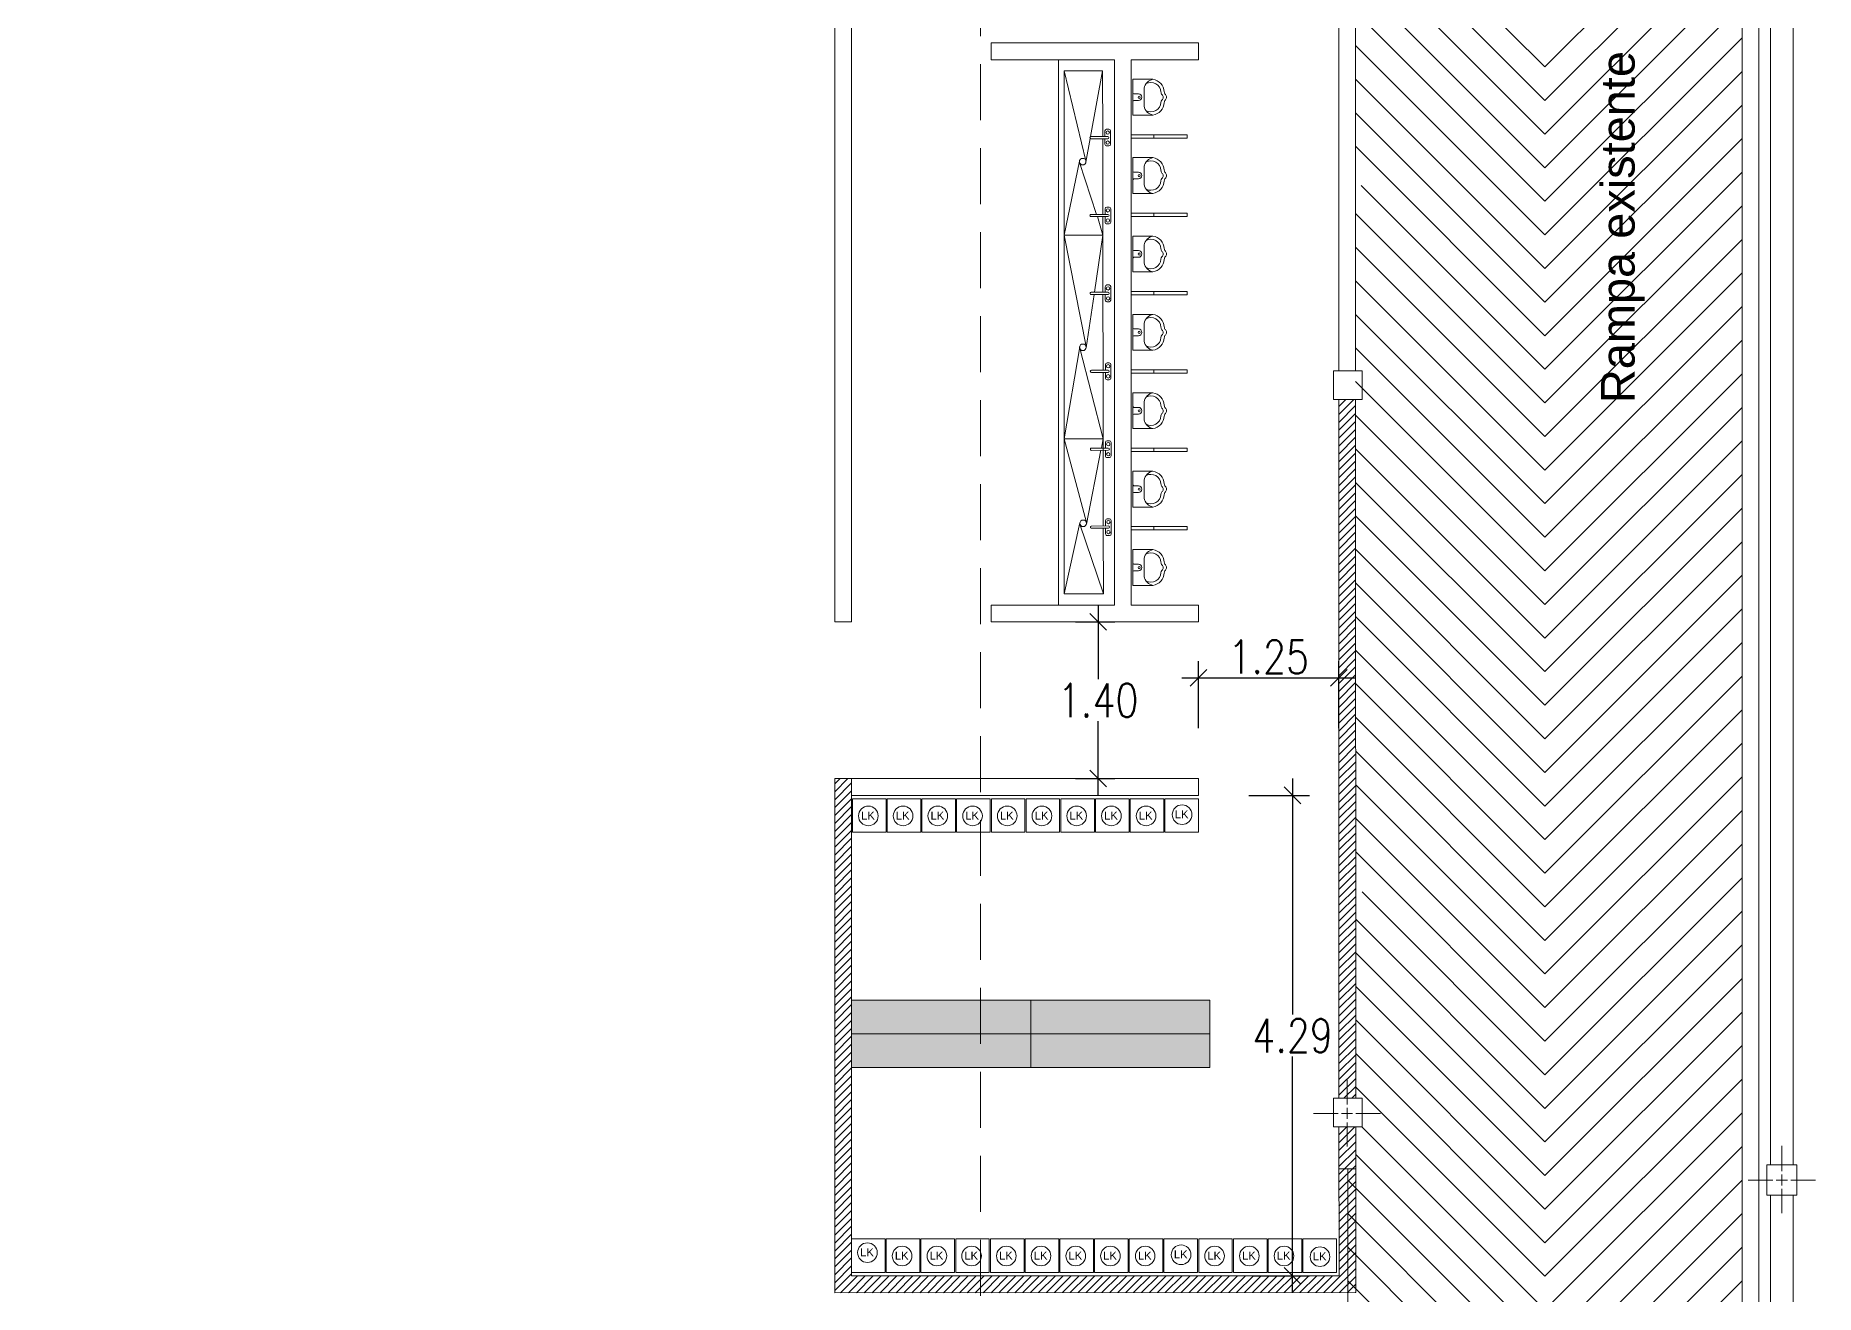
# Model space of a CAD drawing. Header units: millimetres. Extents: x 1010 to 1494, y -119 to 564.
# Drawn here: x 1361.72 to 1377.61, y 470.41 to 481.65 of the extents above; entities that cross this region are included whole.
import ezdxf

# ---------------------------------------------------------------- set-up
doc = ezdxf.new("R2010")
doc.units = ezdxf.units.MM
doc.header["$PDMODE"] = 3
doc.linetypes.add('HIDDEN', pattern=[0.375, 0.25, -0.125])
doc.layers.get('0').update_dxf_attribs({"lineweight": 9})
doc.layers.get('Defpoints').update_dxf_attribs({"lineweight": 9})
for name, color, linetype, lineweight in [('10', 7, 'Continuous', 9), ('20', 6, 'Continuous', 9), ('30', 4, 'Continuous', 9), ('40', 3, 'Continuous', 9), ('80', 1, 'Continuous', 9), ('APT', 4, 'Continuous', 9), ('HATCH', 6, 'Continuous', 9), ('Muro', 5, 'Continuous', 9)]:
    doc.layers.add(name, color=color, linetype=linetype, lineweight=lineweight)
doc.styles.add('DING', font='romans.shx', dxfattribs={"width": 0.8})
doc.styles.get("Standard").update_dxf_attribs({"font": 'arial.ttf'})
doc.styles.add('SWISS', font='swiss.ttf')
doc.dimstyles.new('DIM', dxfattribs={"dimscale": 0.15, "dimtxt": 2, "dimasz": 1, "dimexe": 1, "dimexo": 3, "dimgap": 0.25, "dimtad": 1, "dimtih": 1, "dimtoh": 1, "dimzin": 0, "dimdsep": 46, "dimtxsty": 'DING', "dimblk": 'OBLIQUE', "dimcen": 1, "dimdle": 1, "dimadec": 0, "dimazin": 0, "dimtfac": 1, "dimtmove": 0, "dimatfit": 0, "dimldrblk": 'ORIGIN2', "dimfxl": 1, "dimtolj": 1, "dimtzin": 0, "dimarcsym": 0})

# ---------------------------------------------------------------- blocks, each defined once
blk = doc.blocks.new('_Oblique')
at = {"color": 0, "linetype": 'ByBlock', "lineweight": -2}
blk.add_line((-0.5, -0.5), (0.5, 0.5), dxfattribs=at)
blk = doc.blocks.new('*D474')
at = {"layer": 'Defpoints', "color": 0, "transparency": 16777216}
for p in [(1370.554, 476.417), (1371.207, 476.417), (1370.554, 475.017, 99.842)]:
    blk.add_point(p, dxfattribs=at)
at = {"layer": 'HATCH', "color": 0, "lineweight": -2, "transparency": 16777216}
for p, q in [((1371.207, 476.567), (1371.207, 475.905)), ((1371.004, 476.417), (1371.357, 476.417)), ((1371.207, 474.867), (1371.207, 475.53)), ((1371.004, 475.017), (1371.357, 475.017))]:
    blk.add_line(p, q, dxfattribs=at)
at = {"layer": 'HATCH', "color": 0, "lineweight": -2, "transparency": 16777216, "xscale": 0.15, "yscale": 0.15, "zscale": 0.15}
for p, rotation in [((1371.207, 476.417), 90), ((1371.207, 475.017), 270)]:
    blk.add_blockref('_Oblique', p, dxfattribs=dict(at, rotation=rotation))
at = {"layer": 'HATCH', "color": 0, "transparency": 16777216, "insert": (1371.207, 475.717), "char_height": 0.3, "attachment_point": 5, "style": 'DING'}
blk.add_mtext('\\A1;1.40', dxfattribs=at)
blk = doc.blocks.new('_Origin2')
at = {"color": 0, "linetype": 'ByBlock', "lineweight": -2}
blk.add_line((-0.5, 0), (-1, 0), dxfattribs=at)
for radius in [0.5, 0.25]:
    blk.add_circle((0, 0), radius, dxfattribs=at)
blk = doc.blocks.new('*D472')
at = {"layer": 'Defpoints', "color": 0, "transparency": 16777216}
for p in [(1373.357, 475.916), (1372.103, 475.017, 99.842), (1373.357, 475.017)]:
    blk.add_point(p, dxfattribs=at)
at = {"layer": 'HATCH', "color": 0, "lineweight": -2, "transparency": 16777216}
for p, q in [((1372.103, 475.467), (1372.103, 476.066)), ((1373.357, 475.467), (1373.357, 476.066)), ((1371.953, 475.916), (1373.507, 475.916))]:
    blk.add_line(p, q, dxfattribs=at)
at = {"layer": 'HATCH', "color": 0, "lineweight": -2, "transparency": 16777216, "xscale": 0.15, "yscale": 0.15, "zscale": 0.15, "rotation": 180}
blk.add_blockref('_Oblique', (1372.103, 475.916), dxfattribs=at)
at = {"layer": 'HATCH', "color": 0, "lineweight": -2, "transparency": 16777216, "xscale": 0.15, "yscale": 0.15, "zscale": 0.15}
blk.add_blockref('_Oblique', (1373.357, 475.916), dxfattribs=at)
at = {"layer": 'HATCH', "color": 0, "transparency": 16777216, "insert": (1372.73, 476.104), "char_height": 0.3, "attachment_point": 5, "style": 'DING'}
blk.add_mtext('\\A1;1.25', dxfattribs=at)
blk = doc.blocks.new('*D473')
at = {"layer": 'Defpoints', "color": 0, "transparency": 16777216}
for p in [(1372.103, 474.867, 99.842), (1372.139, 470.577, 99.842), (1372.943, 470.577)]:
    blk.add_point(p, dxfattribs=at)
at = {"layer": 'HATCH', "color": 0, "lineweight": -2, "transparency": 16777216}
for p, q in [((1372.943, 475.017), (1372.943, 472.909)), ((1372.553, 474.867), (1373.093, 474.867)), ((1372.943, 470.427), (1372.943, 472.534)), ((1372.589, 470.577), (1373.093, 470.577))]:
    blk.add_line(p, q, dxfattribs=at)
at = {"layer": 'HATCH', "color": 0, "lineweight": -2, "transparency": 16777216, "xscale": 0.15, "yscale": 0.15, "zscale": 0.15}
for p, rotation in [((1372.943, 474.867), 90), ((1372.943, 470.577), 270)]:
    blk.add_blockref('_Oblique', p, dxfattribs=dict(at, rotation=rotation))
at = {"layer": 'HATCH', "color": 0, "transparency": 16777216, "insert": (1372.943, 472.722), "char_height": 0.3, "attachment_point": 5, "style": 'DING'}
blk.add_mtext('\\A1;4.29', dxfattribs=at)

msp = doc.modelspace()

# ---------------------------------------------------------------- hatches: boundary and pattern name
at = {"layer": '10'}
h = msp.add_hatch(dxfattribs=at)
h.set_pattern_fill('CIRCLES', color=256, scale=0.0765, angle=360, pattern_type=2)
h.set_pattern_definition([(360, (1337.936974, 488.721717), (9e-17, 0.0306), [0.0019125, -0.0592875]), (9.462322, (1337.934105, 488.721238), (0.0612, 3e-13), [0.00290832, -0.36935675]), (350.537678, (1337.934105, 488.691595), (0.0612, -8e-12), [0.00290832, -0.36935675]), (18.43495, (1337.931236, 488.720282), (0.0612, 8e-14), [0.00302393, -0.19050746]), (341.56505, (1337.931236, 488.69255), (0.0612, -8e-14), [0.00302393, -0.19050746]), (30.963757, (1337.928846, 488.718848), (0.1224, 0.0612), [0.00278792, -0.35406633]), (329.036243, (1337.928846, 488.693985), (0.1224, -0.0612), [0.00278792, -0.35406633]), (45, (1337.9255, 488.7155), (2e-16, 0.0612), [0.0047332, -0.08181667]), (315, (1337.9255, 488.69733), (0.0612, -2e-16), [0.0047332, -0.08181667]), (59.036243, (1337.924065, 488.71311), (0.0612, 0.1224), [0.00278792, -0.35406633]), (300.963757, (1337.924065, 488.699723), (0.0612, -0.1224), [0.00278792, -0.35406633]), (71.56505, (1337.923108, 488.710242), (3e-13, 0.0612), [0.00302393, -0.19050746]), (288.43495, (1337.923108, 488.702592), (3e-13, -0.0612), [0.00302393, -0.19050746]), (80.537678, (1337.92263, 488.707373), (4e-13, 0.0612), [0.00290832, -0.36935675]), (279.462322, (1337.92263, 488.70546), (3e-13, -0.0612), [0.00290832, -0.36935675]), (90, (1337.92263, 488.70546), (-0.0306, 9e-17), [0.0019125, -0.0592875]), (170.537678, (1337.941755, 488.721238), (-0.0612, 4e-13), [0.00290832, -0.36935675]), (189.462322, (1337.941755, 488.691595), (-0.0612, -3e-13), [0.00290832, -0.36935675]), (161.56505, (1337.944624, 488.720282), (-0.0612, 8e-14), [0.00302393, -0.19050731]), (198.43495, (1337.944624, 488.69255), (-0.0612, -8e-14), [0.00302393, -0.19050746]), (149.036243, (1337.947015, 488.718848), (-0.1224, 0.0612), [0.00278792, -0.35406633]), (210.963757, (1337.947015, 488.693985), (-0.1224, -0.0612), [0.00278792, -0.35406633]), (135, (1337.95036, 488.7155), (-0.0612, 2e-16), [0.0047332, -0.08181667]), (225, (1337.95036, 488.69733), (-2e-16, -0.0612), [0.0047332, -0.08181667]), (120.983757, (1337.951796, 488.71311), (-0.061242722, 0.1223786297), [0.00278792, -0.35406633]), (239.036243, (1337.951796, 488.699723), (-0.0612, -0.1224), [0.00278792, -0.35406633]), (108.43495, (1337.952752, 488.710242), (1e-09, 0.0612), [0.00302393, -0.19050746]), (251.56505, (1337.952752, 488.702592), (-3e-13, -0.0612), [0.00302393, -0.19050746]), (99.462322, (1337.95323, 488.707373), (-3e-13, 0.0612), [0.00290832, -0.36935675]), (260.537678, (1337.95323, 488.70546), (-4e-13, -0.0612), [0.00290832, -0.36935675])])
h.paths.add_polyline_path([(1370.60503, 473.03718), (1370.60503, 472.73718), (1369.00505, 472.73718), (1369.00505, 473.03718)])
h = msp.add_hatch(dxfattribs=at)
h.set_pattern_fill('CIRCLES', color=256, scale=0.0765, angle=360, pattern_type=2)
h.set_pattern_definition([(360, (1337.736945, 488.721717), (9e-17, 0.0306), [0.0019125, -0.0592875]), (9.462322, (1337.734076, 488.721238), (0.0612, 3e-13), [0.00290832, -0.36935675]), (350.537678, (1337.734076, 488.691595), (0.0612, -8e-12), [0.00290832, -0.36935675]), (18.43495, (1337.731207, 488.720282), (0.0612, 8e-14), [0.00302393, -0.19050746]), (341.56505, (1337.731207, 488.69255), (0.0612, -8e-14), [0.00302393, -0.19050746]), (30.963757, (1337.728817, 488.718848), (0.1224, 0.0612), [0.00278792, -0.35406633]), (329.036243, (1337.728817, 488.693985), (0.1224, -0.0612), [0.00278792, -0.35406633]), (45, (1337.72547, 488.7155), (2e-16, 0.0612), [0.0047332, -0.08181667]), (315, (1337.72547, 488.69733), (0.0612, -2e-16), [0.0047332, -0.08181667]), (59.036243, (1337.724036, 488.71311), (0.0612, 0.1224), [0.00278792, -0.35406633]), (300.963757, (1337.724036, 488.699723), (0.0612, -0.1224), [0.00278792, -0.35406633]), (71.56505, (1337.72308, 488.710242), (3e-13, 0.0612), [0.00302393, -0.19050746]), (288.43495, (1337.72308, 488.702592), (3e-13, -0.0612), [0.00302393, -0.19050746]), (80.537678, (1337.722601, 488.707373), (4e-13, 0.0612), [0.00290832, -0.36935675]), (279.462322, (1337.722601, 488.70546), (3e-13, -0.0612), [0.00290832, -0.36935675]), (90, (1337.7226, 488.70546), (-0.0306, 9e-17), [0.0019125, -0.0592875]), (170.537678, (1337.741726, 488.721238), (-0.0612, 4e-13), [0.00290832, -0.36935675]), (189.462322, (1337.741726, 488.691595), (-0.0612, -3e-13), [0.00290832, -0.36935675]), (161.56505, (1337.744595, 488.720282), (-0.0612, 8e-14), [0.00302393, -0.19050731]), (198.43495, (1337.744595, 488.69255), (-0.0612, -8e-14), [0.00302393, -0.19050746]), (149.036243, (1337.746986, 488.718848), (-0.1224, 0.0612), [0.00278792, -0.35406633]), (210.963757, (1337.746986, 488.693985), (-0.1224, -0.0612), [0.00278792, -0.35406633]), (135, (1337.750332, 488.7155), (-0.0612, 2e-16), [0.0047332, -0.08181667]), (225, (1337.750332, 488.69733), (-2e-16, -0.0612), [0.0047332, -0.08181667]), (120.983757, (1337.751767, 488.71311), (-0.061242722, 0.1223786297), [0.00278792, -0.35406633]), (239.036243, (1337.751767, 488.699723), (-0.0612, -0.1224), [0.00278792, -0.35406633]), (108.43495, (1337.752723, 488.710242), (1e-09, 0.0612), [0.00302393, -0.19050746]), (251.56505, (1337.752723, 488.702592), (-3e-13, -0.0612), [0.00302393, -0.19050746]), (99.462322, (1337.753201, 488.707373), (-3e-13, 0.0612), [0.00290832, -0.36935675]), (260.537678, (1337.753201, 488.70546), (-4e-13, -0.0612), [0.00290832, -0.36935675])])
h.paths.add_polyline_path([(1370.60503, 473.03718), (1370.60503, 472.73718), (1372.20502, 472.73718), (1372.20502, 473.03718)])
h = msp.add_hatch(dxfattribs=at)
h.set_pattern_fill('CIRCLES', color=256, scale=0.0765, angle=360, pattern_type=2)
h.set_pattern_definition([(360, (1337.936974, 488.421718), (9e-17, 0.0306), [0.0019125, -0.0592875]), (9.462322, (1337.934105, 488.42124), (0.0612, 3e-13), [0.00290832, -0.36935675]), (350.537678, (1337.934105, 488.391596), (0.0612, -8e-12), [0.00290832, -0.36935675]), (18.43495, (1337.931236, 488.420284), (0.0612, 8e-14), [0.00302393, -0.19050746]), (341.56505, (1337.931236, 488.392553), (0.0612, -8e-14), [0.00302393, -0.19050746]), (30.963757, (1337.928846, 488.41885), (0.1224, 0.0612), [0.00278792, -0.35406633]), (329.036243, (1337.928846, 488.393987), (0.1224, -0.0612), [0.00278792, -0.35406633]), (45, (1337.9255, 488.415503), (2e-16, 0.0612), [0.0047332, -0.08181667]), (315, (1337.9255, 488.397334), (0.0612, -2e-16), [0.0047332, -0.08181667]), (59.036243, (1337.924065, 488.413112), (0.0612, 0.1224), [0.00278792, -0.35406633]), (300.963757, (1337.924065, 488.399725), (0.0612, -0.1224), [0.00278792, -0.35406633]), (71.56505, (1337.923108, 488.410243), (3e-13, 0.0612), [0.00302393, -0.19050746]), (288.43495, (1337.923108, 488.402593), (3e-13, -0.0612), [0.00302393, -0.19050746]), (80.537678, (1337.92263, 488.407375), (4e-13, 0.0612), [0.00290832, -0.36935675]), (279.462322, (1337.92263, 488.405462), (3e-13, -0.0612), [0.00290832, -0.36935675]), (90, (1337.92263, 488.405462), (-0.0306, 9e-17), [0.0019125, -0.0592875]), (170.537678, (1337.941755, 488.42124), (-0.0612, 4e-13), [0.00290832, -0.36935675]), (189.462322, (1337.941755, 488.391596), (-0.0612, -3e-13), [0.00290832, -0.36935675]), (161.56505, (1337.944624, 488.420284), (-0.0612, 8e-14), [0.00302393, -0.19050731]), (198.43495, (1337.944624, 488.392553), (-0.0612, -8e-14), [0.00302393, -0.19050746]), (149.036243, (1337.947015, 488.41885), (-0.1224, 0.0612), [0.00278792, -0.35406633]), (210.963757, (1337.947015, 488.393987), (-0.1224, -0.0612), [0.00278792, -0.35406633]), (135, (1337.95036, 488.415503), (-0.0612, 2e-16), [0.0047332, -0.08181667]), (225, (1337.95036, 488.397334), (-2e-16, -0.0612), [0.0047332, -0.08181667]), (120.983757, (1337.951796, 488.413112), (-0.061242722, 0.1223786297), [0.00278792, -0.35406633]), (239.036243, (1337.951796, 488.399725), (-0.0612, -0.1224), [0.00278792, -0.35406633]), (108.43495, (1337.952752, 488.410243), (1e-09, 0.0612), [0.00302393, -0.19050746]), (251.56505, (1337.952752, 488.402593), (-3e-13, -0.0612), [0.00302393, -0.19050746]), (99.462322, (1337.95323, 488.407375), (-3e-13, 0.0612), [0.00290832, -0.36935675]), (260.537678, (1337.95323, 488.405462), (-4e-13, -0.0612), [0.00290832, -0.36935675])])
h.paths.add_polyline_path([(1370.60503, 472.73718), (1370.60503, 472.43718), (1369.00505, 472.43718), (1369.00505, 472.73718)])
h = msp.add_hatch(dxfattribs=at)
h.set_pattern_fill('CIRCLES', color=256, scale=0.0765, angle=360, pattern_type=2)
h.set_pattern_definition([(360, (1337.736945, 488.421718), (9e-17, 0.0306), [0.0019125, -0.0592875]), (9.462322, (1337.734076, 488.42124), (0.0612, 3e-13), [0.00290832, -0.36935675]), (350.537678, (1337.734076, 488.391596), (0.0612, -8e-12), [0.00290832, -0.36935675]), (18.43495, (1337.731207, 488.420284), (0.0612, 8e-14), [0.00302393, -0.19050746]), (341.56505, (1337.731207, 488.392553), (0.0612, -8e-14), [0.00302393, -0.19050746]), (30.963757, (1337.728817, 488.41885), (0.1224, 0.0612), [0.00278792, -0.35406633]), (329.036243, (1337.728817, 488.393987), (0.1224, -0.0612), [0.00278792, -0.35406633]), (45, (1337.72547, 488.415503), (2e-16, 0.0612), [0.0047332, -0.08181667]), (315, (1337.72547, 488.397334), (0.0612, -2e-16), [0.0047332, -0.08181667]), (59.036243, (1337.724036, 488.413112), (0.0612, 0.1224), [0.00278792, -0.35406633]), (300.963757, (1337.724036, 488.399725), (0.0612, -0.1224), [0.00278792, -0.35406633]), (71.56505, (1337.72308, 488.410243), (3e-13, 0.0612), [0.00302393, -0.19050746]), (288.43495, (1337.72308, 488.402593), (3e-13, -0.0612), [0.00302393, -0.19050746]), (80.537678, (1337.722601, 488.407375), (4e-13, 0.0612), [0.00290832, -0.36935675]), (279.462322, (1337.722601, 488.405462), (3e-13, -0.0612), [0.00290832, -0.36935675]), (90, (1337.7226, 488.405462), (-0.0306, 9e-17), [0.0019125, -0.0592875]), (170.537678, (1337.741726, 488.42124), (-0.0612, 4e-13), [0.00290832, -0.36935675]), (189.462322, (1337.741726, 488.391596), (-0.0612, -3e-13), [0.00290832, -0.36935675]), (161.56505, (1337.744595, 488.420284), (-0.0612, 8e-14), [0.00302393, -0.19050731]), (198.43495, (1337.744595, 488.392553), (-0.0612, -8e-14), [0.00302393, -0.19050746]), (149.036243, (1337.746986, 488.41885), (-0.1224, 0.0612), [0.00278792, -0.35406633]), (210.963757, (1337.746986, 488.393987), (-0.1224, -0.0612), [0.00278792, -0.35406633]), (135, (1337.750332, 488.415503), (-0.0612, 2e-16), [0.0047332, -0.08181667]), (225, (1337.750332, 488.397334), (-2e-16, -0.0612), [0.0047332, -0.08181667]), (120.983757, (1337.751767, 488.413112), (-0.061242722, 0.1223786297), [0.00278792, -0.35406633]), (239.036243, (1337.751767, 488.399725), (-0.0612, -0.1224), [0.00278792, -0.35406633]), (108.43495, (1337.752723, 488.410243), (1e-09, 0.0612), [0.00302393, -0.19050746]), (251.56505, (1337.752723, 488.402593), (-3e-13, -0.0612), [0.00302393, -0.19050746]), (99.462322, (1337.753201, 488.407375), (-3e-13, 0.0612), [0.00290832, -0.36935675]), (260.537678, (1337.753201, 488.405462), (-4e-13, -0.0612), [0.00290832, -0.36935675])])
h.paths.add_polyline_path([(1370.60503, 472.73718), (1370.60503, 472.43718), (1372.20502, 472.43718), (1372.20502, 472.73718)])
at = {"layer": 'HATCH'}
h = msp.add_hatch(dxfattribs=at)
h.set_pattern_fill('_USER', color=6, scale=0.05, angle=45, pattern_type=0)
h.set_pattern_definition([(45, (1283.38738, 417.71592), (-0.03535534, 0.03535534), [])])
h.paths.add_polyline_path([(1368.85505, 470.42569), (1373.50785, 470.42694), (1373.50744, 471.90718), (1373.35744, 471.90718), (1373.3578, 470.5769), (1369.00505, 470.57573), (1369.00505, 475.01718), (1368.85505, 475.01718)])
h.paths.add_polyline_path([(1373.50568, 478.40218), (1373.3557, 478.40218), (1373.35738, 472.16218), (1373.50737, 472.16218)])

# ---------------------------------------------------------------- linework, layer by layer
for p, q in [((1376.95667, 483.13218), (1375.19667, 481.37218)), ((1373.50493, 483.06392), (1375.19667, 481.37218)), ((1376.95667, 482.83218), (1375.19667, 481.07218)), ((1373.50501, 482.76384), (1375.19667, 481.07218)), ((1376.95667, 482.53218), (1375.19667, 480.77218)), ((1373.50509, 482.46376), (1375.19667, 480.77218)), ((1376.95667, 482.23218), (1375.19667, 480.47218)), ((1373.50517, 482.16368), (1375.19667, 480.47218)), ((1373.50526, 481.86359), (1375.19667, 480.17218)), ((1376.95667, 481.93218), (1375.19667, 480.17218)), ((1373.50534, 481.56351), (1375.19667, 479.87218)), ((1376.95667, 481.63218), (1375.19667, 479.87218)), ((1373.50542, 481.26343), (1375.19667, 479.57218)), ((1376.95667, 481.33218), (1375.19667, 479.57218)), ((1373.5055, 480.96335), (1375.19667, 479.27218)), ((1376.95667, 481.03218), (1375.19667, 479.27218)), ((1373.50558, 480.66327), (1375.19667, 478.97218)), ((1376.95667, 480.73218), (1375.19667, 478.97218)), ((1376.95667, 480.43218), (1375.19667, 478.67218)), ((1373.55667, 480.31218), (1375.19667, 478.67218)), ((1376.95667, 480.13218), (1375.19667, 478.37218)), ((1373.50575, 480.0631), (1375.19667, 478.37218)), ((1376.95667, 479.83218), (1375.19667, 478.07218)), ((1373.50583, 479.76302), (1375.19667, 478.07218)), ((1376.95667, 479.53218), (1375.19667, 477.77218)), ((1373.50591, 479.46294), (1375.19667, 477.77218)), ((1373.50599, 479.16286), (1375.19667, 477.47218)), ((1376.95667, 479.23218), (1375.19667, 477.47218)), ((1373.50607, 478.86278), (1375.19667, 477.17218)), ((1376.95667, 478.93218), (1375.19667, 477.17218)), ((1373.50615, 478.5627), (1375.19667, 476.87218)), ((1376.95667, 478.63218), (1375.19667, 476.87218)), ((1373.50624, 478.26262), (1375.19667, 476.57218)), ((1376.95667, 478.33218), (1375.19667, 476.57218)), ((1373.50632, 477.96253), (1375.19667, 476.27218)), ((1376.95667, 478.03218), (1375.19667, 476.27218)), ((1376.95667, 477.73218), (1375.19667, 475.97218)), ((1373.5064, 477.66245), (1375.19667, 475.97218)), ((1376.95667, 477.43218), (1375.19667, 475.67218)), ((1373.50648, 477.36237), (1375.19667, 475.67218)), ((1376.95667, 477.13218), (1375.19667, 475.37218)), ((1373.50656, 477.06229), (1375.19667, 475.37218)), ((1376.95667, 476.83218), (1375.19667, 475.07218)), ((1373.50664, 476.76221), (1375.19667, 475.07218)), ((1373.50672, 476.46213), (1375.19667, 474.77218)), ((1376.95667, 476.53218), (1375.19667, 474.77218)), ((1373.50681, 476.16204), (1375.19667, 474.47218)), ((1376.95667, 476.23218), (1375.19667, 474.47218)), ((1373.50689, 475.86196), (1375.19667, 474.17218)), ((1376.95667, 475.93218), (1375.19667, 474.17218)), ((1373.50697, 475.56188), (1375.19667, 473.87218)), ((1376.95667, 475.63218), (1375.19667, 473.87218)), ((1373.50705, 475.2618), (1375.19667, 473.57218)), ((1376.95667, 475.33218), (1375.19667, 473.57218)), ((1376.95667, 475.03218), (1375.19667, 473.27218)), ((1373.50713, 474.96172), (1375.19667, 473.27218)), ((1376.95667, 474.73218), (1375.19667, 472.97218)), ((1373.50721, 474.66164), (1375.19667, 472.97218)), ((1376.95667, 474.43218), (1375.19667, 472.67218)), ((1373.5073, 474.36155), (1375.19667, 472.67218)), ((1376.95667, 474.13218), (1375.19667, 472.37218)), ((1373.56417, 474.00468), (1375.19667, 472.37218)), ((1373.50746, 473.76139), (1375.19667, 472.07218)), ((1376.95667, 473.83218), (1375.19667, 472.07218)), ((1373.50754, 473.46131), (1375.19667, 471.77218)), ((1376.95667, 473.53218), (1375.19667, 471.77218)), ((1373.50762, 473.16123), (1375.19667, 471.47218)), ((1376.95667, 473.23218), (1375.19667, 471.47218)), ((1373.5077, 472.86115), (1375.19667, 471.17218)), ((1376.95667, 472.93218), (1375.19667, 471.17218)), ((1373.50779, 472.56107), (1375.19667, 470.87218)), ((1376.95667, 472.63218), (1375.19667, 470.87218)), ((1376.95667, 472.33218), (1375.19667, 470.57218)), ((1373.50787, 472.26098), (1375.19667, 470.57218)), ((1376.95667, 472.03218), (1375.19667, 470.27218)), ((1373.56167, 471.90718), (1375.19667, 470.27218)), ((1376.95667, 471.73218), (1375.19667, 469.97218)), ((1373.50803, 471.66082), (1375.19667, 469.97218)), ((1373.43667, 471.43218), (1375.19667, 469.67218)), ((1376.95667, 471.43218), (1375.19667, 469.67218)), ((1373.43667, 471.13218), (1375.19667, 469.37218)), ((1376.95667, 471.13218), (1375.19667, 469.37218)), ((1373.43667, 470.83218), (1375.19667, 469.07218)), ((1376.95667, 470.83218), (1375.19667, 469.07218)), ((1373.43667, 470.53218), (1374.97167, 468.99718)), ((1376.95667, 470.53218), (1375.42167, 468.99718))]:
    msp.add_line(p, q)
at = {"layer": '10'}
for p, q in [((1370.90376, 481.33655), (1371.09759, 480.53347)), ((1371.24713, 481.33703), (1371.13989, 480.75071)), ((1371.52611, 481.13218), (1371.56779, 481.13218)), ((1371.52611, 481.07218), (1371.56779, 481.07218)), ((1371.61779, 481.18218), (1371.61779, 481.02218)), ((1371.29303, 480.75143), (1371.14303, 480.75122)), ((1371.26797, 480.80139), (1371.26803, 480.75139)), ((1371.30294, 480.81644), (1371.28294, 480.81642)), ((1371.31797, 480.80146), (1371.31813, 480.68146)), ((1371.13674, 480.73346), (1371.09793, 480.52127)), ((1371.29306, 480.73143), (1371.14306, 480.73122)), ((1371.26806, 480.73139), (1371.26813, 480.68139)), ((1371.30315, 480.66644), (1371.28315, 480.66642)), ((1370.90356, 479.87049), (1371.04004, 480.53203)), ((1371.1935, 480.05558), (1371.04073, 480.51824)), ((1371.52611, 480.43218), (1371.56779, 480.43218)), ((1371.61779, 480.48218), (1371.61779, 480.32218)), ((1371.52611, 480.37218), (1371.56779, 480.37218)), ((1371.30397, 480.12073), (1371.28397, 480.1207)), ((1371.29407, 480.05572), (1371.14407, 480.05551)), ((1371.29409, 480.03572), (1371.14409, 480.03551)), ((1371.2493, 479.87097), (1371.20078, 480.03559)), ((1371.269, 480.10568), (1371.26907, 480.05568)), ((1371.26909, 480.03568), (1371.26916, 479.98568)), ((1371.30418, 479.97073), (1371.28418, 479.9707)), ((1371.319, 480.10575), (1371.31916, 479.98575)), ((1371.2493, 479.87097), (1370.90356, 479.87049)), ((1370.90356, 479.87049), (1371.10008, 478.87458)), ((1371.2493, 479.87097), (1371.1737, 479.35983)), ((1371.52611, 479.73218), (1371.56779, 479.73218)), ((1371.52611, 479.67218), (1371.56779, 479.67218)), ((1371.61779, 479.78218), (1371.61779, 479.62218)), ((1371.17074, 479.33983), (1371.10035, 478.86396)), ((1371.2951, 479.36), (1371.1451, 479.35979)), ((1371.29512, 479.34), (1371.14512, 479.33979)), ((1371.27003, 479.40997), (1371.2701, 479.35997)), ((1371.27012, 479.33997), (1371.27019, 479.28997)), ((1371.305, 479.42501), (1371.285, 479.42499)), ((1371.32003, 479.41004), (1371.32019, 479.29004)), ((1371.30521, 479.27501), (1371.28521, 479.27499)), ((1371.52611, 479.03218), (1371.56779, 479.03218)), ((1371.61779, 479.08218), (1371.61779, 478.92218)), ((1370.90332, 478.04975), (1371.04219, 478.8731)), ((1371.25189, 478.05023), (1371.04265, 478.86166)), ((1371.52611, 478.97218), (1371.56779, 478.97218)), ((1371.27137, 478.71425), (1371.27144, 478.66425)), ((1371.30634, 478.7293), (1371.28634, 478.72927)), ((1371.32137, 478.71432), (1371.32153, 478.59432)), ((1371.29644, 478.66429), (1371.14644, 478.66408)), ((1371.29646, 478.64429), (1371.14646, 478.64408)), ((1371.27146, 478.64425), (1371.27153, 478.59425)), ((1371.30655, 478.5793), (1371.28655, 478.57927)), ((1371.61779, 478.38218), (1371.61779, 478.22218)), ((1371.52611, 478.33218), (1371.56779, 478.33218)), ((1371.52611, 478.27218), (1371.56779, 478.27218)), ((1371.25189, 478.05023), (1370.90332, 478.04975)), ((1370.90332, 478.04975), (1371.10173, 477.30475)), ((1371.25189, 478.05023), (1371.23579, 477.96849)), ((1371.23185, 477.94848), (1371.10224, 477.2904)), ((1371.29747, 477.96857), (1371.14747, 477.96836)), ((1371.29749, 477.94857), (1371.14749, 477.94836)), ((1371.2724, 478.01854), (1371.27247, 477.96854)), ((1371.27249, 477.94854), (1371.27256, 477.89854)), ((1371.30737, 478.03359), (1371.28737, 478.03356)), ((1371.3224, 478.01861), (1371.32256, 477.89861)), ((1371.30758, 477.88359), (1371.28758, 477.88356)), ((1371.52611, 477.63218), (1371.56779, 477.63218)), ((1371.52611, 477.57218), (1371.56779, 477.57218)), ((1371.61779, 477.68218), (1371.61779, 477.52218)), ((1370.90287, 476.66655), (1371.04445, 477.30159)), ((1371.25383, 476.66704), (1371.04497, 477.28914)), ((1371.29828, 477.27286), (1371.14828, 477.27265)), ((1371.29831, 477.25286), (1371.14831, 477.25265)), ((1371.27321, 477.32282), (1371.27328, 477.27282)), ((1371.27331, 477.25282), (1371.27338, 477.20282)), ((1371.30819, 477.33787), (1371.28819, 477.33784)), ((1371.32321, 477.32289), (1371.32338, 477.20289)), ((1371.3084, 477.18787), (1371.2884, 477.18784)), ((1371.61779, 476.98218), (1371.61779, 476.82218)), ((1371.52611, 476.93218), (1371.56779, 476.93218)), ((1371.52611, 476.87218), (1371.56779, 476.87218)), ((1373.42917, 472.10718, -99.84153), (1373.42917, 472.3311, -99.84153)), ((1373.34917, 472.02718, -99.84153), (1373.12917, 472.02718, -99.84153)), ((1373.47917, 472.02718, -99.84153), (1373.37917, 472.02718, -99.84153)), ((1373.42917, 471.97718, -99.84153), (1373.42917, 472.07718, -99.84153)), ((1373.72917, 472.02718, -99.84153), (1373.50917, 472.02718, -99.84153)), ((1373.42917, 471.7311, -99.84153), (1373.42917, 471.94718, -99.84153)), ((1377.31167, 471.51218), (1377.31167, 471.7361)), ((1373.43667, 468.99718), (1373.43667, 471.53218)), ((1377.23167, 471.43218), (1377.01167, 471.43218)), ((1377.36167, 471.43218), (1377.26167, 471.43218)), ((1377.31167, 471.38218), (1377.31167, 471.48218)), ((1377.61167, 471.43218), (1377.39167, 471.43218)), ((1377.31167, 471.1361), (1377.31167, 471.35218))]:
    msp.add_line(p, q, dxfattribs=at)
for centre, radius in [((1371.57324, 481.10152, -99.84153), 0.01), ((1371.29299, 480.78643, -99.84153), 0.015), ((1371.29311, 480.69643, -99.84153), 0.015), ((1371.06897, 480.52656, -99.84153), 0.02944), ((1371.57324, 480.40152, -99.84153), 0.01), ((1371.29402, 480.09072, -99.84153), 0.015), ((1371.29414, 480.00072, -99.84153), 0.015), ((1371.57324, 479.70152, -99.84153), 0.01), ((1371.29505, 479.395, -99.84153), 0.015), ((1371.29517, 479.305, -99.84153), 0.015), ((1371.57324, 479.00152, -99.84153), 0.01), ((1371.07127, 478.86853, -99.84153), 0.02944), ((1371.29639, 478.69929, -99.84153), 0.015), ((1371.29651, 478.60929, -99.84153), 0.015), ((1371.57324, 478.30152, -99.84153), 0.01), ((1371.29742, 478.00357, -99.84153), 0.015), ((1371.29754, 477.91357, -99.84153), 0.015), ((1371.57324, 477.60152, -99.84153), 0.01), ((1371.07346, 477.29656, -99.84153), 0.02944), ((1371.29823, 477.30786, -99.84153), 0.015), ((1371.29836, 477.21786, -99.84153), 0.015), ((1371.57324, 476.90152, -99.84153), 0.01)]:
    msp.add_circle(centre, radius, dxfattribs=at)
for centre, radius, start, end in [((1371.71457, 481.16566, -99.84153), 0.09817, 100.470789, 170.315434), ((1371.67726, 481.14276, -99.84153), 0.091, 4.116413, 117.55632), ((1371.5289, 481.14294, -99.84153), 0.01112, 182.855757, 255.446898), ((1371.5289, 481.06141, -99.84153), 0.01112, 104.553102, 177.144243), ((1371.56779, 481.10218, -99.84153), 0.03, 270, 90), ((1371.80685, 481.1499, -99.84153), 0.03884, 180.894732, 220.085917), ((1371.80671, 481.05173, -99.84153), 0.03884, 139.914083, 175.10859), ((1371.75532, 481.10081, -99.84153), 0.0325, 312.182065, 47.817935), ((1371.71451, 481.03866, -99.84153), 0.09811, 189.672042, 259.559), ((1371.67726, 481.0616, -99.84153), 0.091, 242.44368, 355.864891), ((1371.14305, 480.74122, -99.84153), 0.01, 90.079629, 270.079629), ((1371.28297, 480.80142, -99.84153), 0.015, 90.079629, 180.079629), ((1371.29305, 480.74143, -99.84153), 0.01, 270.079629, 90.079629), ((1371.30297, 480.80144, -99.84153), 0.015, 0.079629, 90.079629), ((1371.28313, 480.68142, -99.84153), 0.015, 180.079629, 270.079629), ((1371.30313, 480.68144, -99.84153), 0.015, 270.079629, 0.079629), ((1371.5289, 480.44294, -99.84153), 0.01112, 182.855757, 255.446898), ((1371.56779, 480.40218, -99.84153), 0.03, 270, 90), ((1371.71457, 480.46566, -99.84153), 0.09817, 100.470789, 170.315434), ((1371.67726, 480.44276, -99.84153), 0.091, 4.116413, 117.55632), ((1371.80685, 480.4499, -99.84153), 0.03884, 180.894732, 220.085917), ((1371.5289, 480.36141, -99.84153), 0.01112, 104.553102, 177.144243), ((1371.71451, 480.33866, -99.84153), 0.09811, 189.672042, 259.559), ((1371.67726, 480.3616, -99.84153), 0.091, 242.44368, 355.864891), ((1371.80671, 480.35173, -99.84153), 0.03884, 139.914083, 175.10859), ((1371.75532, 480.40081, -99.84153), 0.0325, 312.182065, 47.817935), ((1371.284, 480.1057, -99.84153), 0.015, 90.079629, 180.079629), ((1371.304, 480.10573, -99.84153), 0.015, 0.079629, 90.079629), ((1371.14408, 480.04551, -99.84153), 0.01, 90.079629, 270.079629), ((1371.28416, 479.9857, -99.84153), 0.015, 180.079629, 270.079629), ((1371.29408, 480.04572, -99.84153), 0.01, 270.079629, 90.079629), ((1371.30416, 479.98573, -99.84153), 0.015, 270.079629, 0.079629), ((1371.71457, 479.76566, -99.84153), 0.09817, 100.470789, 170.315434), ((1371.67726, 479.74276, -99.84153), 0.091, 4.116413, 117.55632), ((1371.5289, 479.74294, -99.84153), 0.01112, 182.855757, 255.446898), ((1371.5289, 479.66141, -99.84153), 0.01112, 104.553102, 177.144243), ((1371.56779, 479.70218, -99.84153), 0.03, 270, 90), ((1371.67726, 479.6616, -99.84153), 0.091, 242.44368, 355.864891), ((1371.80685, 479.7499, -99.84153), 0.03884, 180.894732, 220.085917), ((1371.80671, 479.65173, -99.84153), 0.03884, 139.914083, 175.10859), ((1371.75532, 479.70081, -99.84153), 0.0325, 312.182065, 47.817935), ((1371.71451, 479.63866, -99.84153), 0.09811, 189.672042, 259.559), ((1371.14511, 479.34979, -99.84153), 0.01, 90.079629, 270.079629), ((1371.28503, 479.40999, -99.84153), 0.015, 90.079629, 180.079629), ((1371.29511, 479.35, -99.84153), 0.01, 270.079629, 90.079629), ((1371.30503, 479.41001, -99.84153), 0.015, 0.079629, 90.079629), ((1371.28519, 479.28999, -99.84153), 0.015, 180.079629, 270.079629), ((1371.30519, 479.29001, -99.84153), 0.015, 270.079629, 0.079629), ((1371.71457, 479.06566, -99.84153), 0.09817, 100.470789, 170.315434), ((1371.5289, 479.04294, -99.84153), 0.01112, 182.855757, 255.446898), ((1371.56779, 479.00218, -99.84153), 0.03, 270, 90), ((1371.67726, 479.04276, -99.84153), 0.091, 4.116413, 117.55632), ((1371.80685, 479.0499, -99.84153), 0.03884, 180.894732, 220.085917), ((1371.75532, 479.00081, -99.84153), 0.0325, 312.182065, 47.817935), ((1371.5289, 478.96141, -99.84153), 0.01112, 104.553102, 177.144243), ((1371.71451, 478.93866, -99.84153), 0.09811, 189.672042, 259.559), ((1371.67726, 478.9616, -99.84153), 0.091, 242.44368, 355.864891), ((1371.80671, 478.95173, -99.84153), 0.03884, 139.914083, 175.10859), ((1371.28637, 478.71427, -99.84153), 0.015, 90.079629, 180.079629), ((1371.30637, 478.7143, -99.84153), 0.015, 0.079629, 90.079629), ((1371.14645, 478.65408, -99.84153), 0.01, 90.079629, 270.079629), ((1371.28653, 478.59427, -99.84153), 0.015, 180.079629, 270.079629), ((1371.29645, 478.65429, -99.84153), 0.01, 270.079629, 90.079629), ((1371.30653, 478.5943, -99.84153), 0.015, 270.079629, 0.079629), ((1371.71457, 478.36566, -99.84153), 0.09817, 100.470789, 170.315434), ((1371.67726, 478.34276, -99.84153), 0.091, 4.116413, 117.55632), ((1371.5289, 478.34294, -99.84153), 0.01112, 182.855757, 255.446898), ((1371.5289, 478.26141, -99.84153), 0.01112, 104.553102, 177.144243), ((1371.56779, 478.30218, -99.84153), 0.03, 270, 90), ((1371.71451, 478.23866, -99.84153), 0.09811, 189.672042, 259.559), ((1371.67726, 478.2616, -99.84153), 0.091, 242.44368, 355.864891), ((1371.80685, 478.3499, -99.84153), 0.03884, 180.894732, 220.085917), ((1371.80671, 478.25173, -99.84153), 0.03884, 139.914083, 175.10859), ((1371.75532, 478.30081, -99.84153), 0.0325, 312.182065, 47.817935), ((1371.14748, 477.95836, -99.84153), 0.01, 90.079629, 270.079629), ((1371.2874, 478.01856, -99.84153), 0.015, 90.079629, 180.079629), ((1371.28756, 477.89856, -99.84153), 0.015, 180.079629, 270.079629), ((1371.29748, 477.95857, -99.84153), 0.01, 270.079629, 90.079629), ((1371.3074, 478.01859, -99.84153), 0.015, 0.079629, 90.079629), ((1371.30756, 477.89859, -99.84153), 0.015, 270.079629, 0.079629), ((1371.71457, 477.66566, -99.84153), 0.09817, 100.470789, 170.315434), ((1371.67726, 477.64276, -99.84153), 0.091, 4.116413, 117.55632), ((1371.5289, 477.64294, -99.84153), 0.01112, 182.855757, 255.446898), ((1371.5289, 477.56141, -99.84153), 0.01112, 104.553102, 177.144243), ((1371.56779, 477.60218, -99.84153), 0.03, 270, 90), ((1371.80685, 477.6499, -99.84153), 0.03884, 180.894732, 220.085917), ((1371.80671, 477.55173, -99.84153), 0.03884, 139.914083, 175.10859), ((1371.75532, 477.60081, -99.84153), 0.0325, 312.182065, 47.817935), ((1371.71451, 477.53866, -99.84153), 0.09811, 189.672042, 259.559), ((1371.67726, 477.5616, -99.84153), 0.091, 242.44368, 355.864891), ((1371.1483, 477.26265, -99.84153), 0.01, 90.079629, 270.079629), ((1371.28821, 477.32284, -99.84153), 0.015, 90.079629, 180.079629), ((1371.2983, 477.26286, -99.84153), 0.01, 270.079629, 90.079629), ((1371.30821, 477.32287, -99.84153), 0.015, 0.079629, 90.079629), ((1371.28838, 477.20284, -99.84153), 0.015, 180.079629, 270.079629), ((1371.30838, 477.20287, -99.84153), 0.015, 270.079629, 0.079629), ((1371.5289, 476.94294, -99.84153), 0.01112, 182.855757, 255.446898), ((1371.71457, 476.96566, -99.84153), 0.09817, 100.470789, 170.315434), ((1371.67726, 476.94276, -99.84153), 0.091, 4.116413, 117.55632), ((1371.80685, 476.9499, -99.84153), 0.03884, 180.894732, 220.085917), ((1371.5289, 476.86141, -99.84153), 0.01112, 104.553102, 177.144243), ((1371.56779, 476.90218, -99.84153), 0.03, 270, 90), ((1371.71451, 476.83866, -99.84153), 0.09811, 189.672042, 259.559), ((1371.67726, 476.8616, -99.84153), 0.091, 242.44368, 355.864891), ((1371.80671, 476.85173, -99.84153), 0.03884, 139.914083, 175.10859), ((1371.75532, 476.90081, -99.84153), 0.0325, 312.182065, 47.817935)]:
    msp.add_arc(centre, radius, start, end, dxfattribs=at)
at = {"layer": '20'}
for p, q in [((1371.51779, 481.26218), (1371.51779, 480.94218)), ((1371.51779, 481.26218), (1371.69673, 481.26218)), ((1371.51779, 480.94218), (1371.69673, 480.94218)), ((1371.50326, 480.76718), (1372.00326, 480.76718)), ((1371.50326, 480.73718), (1371.50326, 480.76718)), ((1371.70326, 480.73718), (1371.70326, 480.76718)), ((1372.00326, 480.73718), (1372.00326, 480.76718)), ((1372.00326, 480.73718), (1371.50326, 480.73718)), ((1371.51779, 480.56218), (1371.51779, 480.24218)), ((1371.51779, 480.56218), (1371.69673, 480.56218)), ((1371.51779, 480.24218), (1371.69673, 480.24218)), ((1371.50326, 480.06718), (1372.00326, 480.06718)), ((1371.50326, 480.03718), (1371.50326, 480.06718)), ((1372.00326, 480.03718), (1371.50326, 480.03718)), ((1371.70326, 480.03718), (1371.70326, 480.06718)), ((1372.00326, 480.03718), (1372.00326, 480.06718)), ((1371.51779, 479.86218), (1371.51779, 479.54218)), ((1371.51779, 479.86218), (1371.69673, 479.86218)), ((1371.51779, 479.54218), (1371.69673, 479.54218)), ((1371.50326, 479.36718), (1372.00326, 479.36718)), ((1371.50326, 479.33718), (1371.50326, 479.36718)), ((1372.00326, 479.33718), (1371.50326, 479.33718)), ((1371.70326, 479.33718), (1371.70326, 479.36718)), ((1372.00326, 479.33718), (1372.00326, 479.36718)), ((1371.51779, 479.16218), (1371.51779, 478.84218)), ((1371.51779, 479.16218), (1371.69673, 479.16218)), ((1371.51779, 478.84218), (1371.69673, 478.84218)), ((1371.50326, 478.66718), (1372.00326, 478.66718)), ((1371.50326, 478.63718), (1371.50326, 478.66718)), ((1372.00326, 478.63718), (1371.50326, 478.63718)), ((1371.70326, 478.63718), (1371.70326, 478.66718)), ((1372.00326, 478.63718), (1372.00326, 478.66718)), ((1371.51779, 478.46218), (1371.51779, 478.14218)), ((1371.51779, 478.46218), (1371.69673, 478.46218)), ((1371.51779, 478.14218), (1371.69673, 478.14218)), ((1371.50326, 477.96718), (1372.00326, 477.96718)), ((1371.50326, 477.93718), (1371.50326, 477.96718)), ((1372.00326, 477.93718), (1371.50326, 477.93718)), ((1371.70326, 477.93718), (1371.70326, 477.96718)), ((1372.00326, 477.93718), (1372.00326, 477.96718)), ((1371.51779, 477.76218), (1371.51779, 477.44218)), ((1371.51779, 477.76218), (1371.69673, 477.76218)), ((1371.51779, 477.44218), (1371.69673, 477.44218)), ((1371.50326, 477.26718), (1372.00326, 477.26718)), ((1371.50326, 477.23718), (1371.50326, 477.26718)), ((1371.70326, 477.23718), (1371.70326, 477.26718)), ((1372.00326, 477.23718), (1372.00326, 477.26718)), ((1372.00326, 477.23718), (1371.50326, 477.23718)), ((1371.51779, 477.06218), (1371.51779, 476.74218)), ((1371.51779, 477.06218), (1371.69673, 477.06218)), ((1371.51779, 476.74218), (1371.69673, 476.74218))]:
    msp.add_line(p, q, dxfattribs=at)
for centre in [(1369.15525, 474.68372, -99.84153), (1369.46525, 474.68372, -99.84153), (1369.77525, 474.68372, -99.84153), (1370.08525, 474.68372, -99.84153), (1370.39525, 474.68372, -99.84153), (1370.70525, 474.68372, -99.84153), (1371.01525, 474.68372, -99.84153), (1371.32525, 474.68372, -99.84153), (1371.63525, 474.68372, -99.84153), (1371.95641, 474.69489, -99.84153), (1369.1469, 470.78372, -99.84153), (1369.4569, 470.75372, -99.84153), (1369.7669, 470.75372, -99.84153), (1370.0769, 470.75372, -99.84153), (1370.3869, 470.75372, -99.84153), (1370.6969, 470.75372, -99.84153), (1371.0069, 470.75372, -99.84153), (1371.3169, 470.75372, -99.84153), (1371.6269, 470.75372, -99.84153), (1371.94806, 470.76489, -99.84153), (1372.2469, 470.75372, -99.84153), (1372.5569, 470.75372, -99.84153), (1372.8669, 470.75372, -99.84153), (1373.18806, 470.74738, -99.84153)]:
    msp.add_circle(centre, 0.08773, dxfattribs=at)
for centre, radius, start, end in [((1371.67726, 481.14276, -99.84153), 0.121, 3.745621, 80.741642), ((1371.83683, 481.15127, -99.84153), 0.03884, 180.894732, 220.085917), ((1371.83683, 481.05309, -99.84153), 0.03884, 139.914083, 179.105268), ((1371.78529, 481.10218, -99.84153), 0.0325, 312.182065, 47.817935), ((1371.67726, 481.0616, -99.84153), 0.121, 279.258358, 356.254379), ((1371.67726, 480.44276, -99.84153), 0.121, 3.745621, 80.741642), ((1371.83683, 480.45127, -99.84153), 0.03884, 180.894732, 220.085917), ((1371.67726, 480.3616, -99.84153), 0.121, 279.258358, 356.254379), ((1371.83683, 480.35309, -99.84153), 0.03884, 139.914083, 179.105268), ((1371.78529, 480.40218, -99.84153), 0.0325, 312.182065, 47.817935), ((1371.67726, 479.74276, -99.84153), 0.121, 3.745621, 80.741642), ((1371.67726, 479.6616, -99.84153), 0.121, 279.258358, 356.254379), ((1371.83683, 479.75127, -99.84153), 0.03884, 180.894732, 220.085917), ((1371.83683, 479.65309, -99.84153), 0.03884, 139.914083, 179.105268), ((1371.78529, 479.70218, -99.84153), 0.0325, 312.182065, 47.817935), ((1371.67726, 479.04276, -99.84153), 0.121, 3.745621, 80.741642), ((1371.83683, 479.05127, -99.84153), 0.03884, 180.894732, 220.085917), ((1371.78529, 479.00218, -99.84153), 0.0325, 312.182065, 47.817935), ((1371.67726, 478.9616, -99.84153), 0.121, 279.258358, 356.254379), ((1371.83683, 478.95309, -99.84153), 0.03884, 139.914083, 179.105268), ((1371.67726, 478.34276, -99.84153), 0.121, 3.745621, 80.741642), ((1371.67726, 478.2616, -99.84153), 0.121, 279.258358, 356.254379), ((1371.83683, 478.35127, -99.84153), 0.03884, 180.894732, 220.085917), ((1371.83683, 478.25309, -99.84153), 0.03884, 139.914083, 179.105268), ((1371.78529, 478.30218, -99.84153), 0.0325, 312.182065, 47.817935), ((1371.67726, 477.64276, -99.84153), 0.121, 3.745621, 80.741642), ((1371.83683, 477.65127, -99.84153), 0.03884, 180.894732, 220.085917), ((1371.83683, 477.55309, -99.84153), 0.03884, 139.914083, 179.105268), ((1371.78529, 477.60218, -99.84153), 0.0325, 312.182065, 47.817935), ((1371.67726, 477.5616, -99.84153), 0.121, 279.258358, 356.254379), ((1371.67726, 476.94276, -99.84153), 0.121, 3.745621, 80.741642), ((1371.83683, 476.95127, -99.84153), 0.03884, 180.894732, 220.085917), ((1371.67726, 476.8616, -99.84153), 0.121, 279.258358, 356.254379), ((1371.83683, 476.85309, -99.84153), 0.03884, 139.914083, 179.105268), ((1371.78529, 476.90218, -99.84153), 0.0325, 312.182065, 47.817935)]:
    msp.add_arc(centre, radius, start, end, dxfattribs=at)
at = {"layer": '30'}
for p, q in [((1371.35326, 481.43718), (1370.85326, 481.43648)), ((1370.85326, 481.43648), (1370.85326, 476.56648)), ((1371.35326, 481.43718), (1371.35326, 476.56718)), ((1371.24726, 481.33703), (1370.90376, 481.33655)), ((1371.25403, 476.66704), (1370.90312, 476.66655)), ((1371.35326, 476.56718), (1370.85326, 476.56648))]:
    msp.add_line(p, q, dxfattribs=at)
at = {"layer": '30', "elevation": -99.84153}
for points in [[(1369.3134, 474.83718), (1369.0134, 474.83718), (1369.0134, 474.53718), (1369.3134, 474.53718)], [(1369.6234, 474.83718), (1369.3234, 474.83718), (1369.3234, 474.53718), (1369.6234, 474.53718)], [(1369.9334, 474.83718), (1369.6334, 474.83718), (1369.6334, 474.53718), (1369.9334, 474.53718)], [(1370.2434, 474.83718), (1369.9434, 474.83718), (1369.9434, 474.53718), (1370.2434, 474.53718)], [(1370.5534, 474.83718), (1370.2534, 474.83718), (1370.2534, 474.53718), (1370.5534, 474.53718)], [(1370.8634, 474.83718), (1370.5634, 474.83718), (1370.5634, 474.53718), (1370.8634, 474.53718)], [(1371.1734, 474.83718), (1370.8734, 474.83718), (1370.8734, 474.53718), (1371.1734, 474.53718)], [(1371.4834, 474.83718), (1371.1834, 474.83718), (1371.1834, 474.53718), (1371.4834, 474.53718)], [(1371.7934, 474.83718), (1371.4934, 474.83718), (1371.4934, 474.53718), (1371.7934, 474.53718)], [(1372.1034, 474.83718), (1371.8034, 474.83718), (1371.8034, 474.53718), (1372.1034, 474.53718)], [(1370.60503, 472.73718), (1369.00505, 472.73718), (1369.00505, 473.03718), (1370.60503, 473.03718)], [(1370.60503, 472.73718), (1372.20502, 472.73718), (1372.20502, 473.03718), (1370.60503, 473.03718)], [(1370.60503, 472.43718), (1369.00505, 472.43718), (1369.00505, 472.73718), (1370.60503, 472.73718)], [(1370.60503, 472.43718), (1372.20502, 472.43718), (1372.20502, 472.73718), (1370.60503, 472.73718)], [(1369.30505, 470.90718), (1369.00505, 470.90718), (1369.00505, 470.60718), (1369.30505, 470.60718)], [(1369.61505, 470.90718), (1369.31505, 470.90718), (1369.31505, 470.60718), (1369.61505, 470.60718)], [(1369.92505, 470.90718), (1369.62505, 470.90718), (1369.62505, 470.60718), (1369.92505, 470.60718)], [(1370.23505, 470.90718), (1369.93505, 470.90718), (1369.93505, 470.60718), (1370.23505, 470.60718)], [(1370.54505, 470.90718), (1370.24505, 470.90718), (1370.24505, 470.60718), (1370.54505, 470.60718)], [(1370.85505, 470.90718), (1370.55505, 470.90718), (1370.55505, 470.60718), (1370.85505, 470.60718)], [(1371.16505, 470.90718), (1370.86505, 470.90718), (1370.86505, 470.60718), (1371.16505, 470.60718)], [(1371.47505, 470.90718), (1371.17505, 470.90718), (1371.17505, 470.60718), (1371.47505, 470.60718)], [(1371.78505, 470.90718), (1371.48505, 470.90718), (1371.48505, 470.60718), (1371.78505, 470.60718)], [(1372.09505, 470.90718), (1371.79505, 470.90718), (1371.79505, 470.60718), (1372.09505, 470.60718)], [(1372.40505, 470.90718), (1372.10505, 470.90718), (1372.10505, 470.60718), (1372.40505, 470.60718)], [(1372.71505, 470.90718), (1372.41505, 470.90718), (1372.41505, 470.60718), (1372.71505, 470.60718)], [(1373.02505, 470.90718), (1372.72505, 470.90718), (1372.72505, 470.60718), (1373.02505, 470.60718)], [(1373.33505, 470.90718), (1373.03505, 470.90718), (1373.03505, 470.60718), (1373.33505, 470.60718)]]:
    msp.add_lwpolyline(points, close=True, dxfattribs=at)
at = {"layer": '40'}
for p, q in [((1377.10667, 468.99718), (1377.10667, 489.94718)), ((1376.95667, 489.79718), (1376.95667, 468.99718)), ((1370.25312, 481.58718), (1372.1034, 481.58718)), ((1370.25312, 481.58718), (1370.25312, 481.43718)), ((1372.1034, 481.58718), (1372.1034, 481.43718)), ((1370.25312, 481.43718), (1371.35326, 481.43718)), ((1371.35326, 481.43718), (1371.35326, 476.56718)), ((1371.50326, 481.43718), (1372.1034, 481.43718)), ((1371.50326, 481.43718), (1371.50326, 476.56718)), ((1371.35326, 476.56718), (1370.25312, 476.56718)), ((1370.25312, 476.56718), (1370.25312, 476.41718)), ((1372.1034, 476.56718), (1371.50326, 476.56718)), ((1372.1034, 476.56718), (1372.1034, 476.41718)), ((1372.1034, 476.41718), (1370.25312, 476.41718)), ((1369.00505, 475.01718), (1372.1034, 475.01718)), ((1372.1034, 475.01718), (1372.1034, 474.86718)), ((1369.00505, 474.86718), (1372.1034, 474.86718)), ((1373.35806, 471.53218), (1373.50806, 471.53218))]:
    msp.add_line(p, q, dxfattribs=at)
at = {"layer": '80', "color": 3, "linetype": 'HIDDEN', "ltscale": 2}
msp.add_lwpolyline([(1337.43945, 497.14714), (1370.15728, 497.14714), (1370.15728, 465.95905), (1337.43945, 465.95905)], close=True, dxfattribs=at)
at = {"layer": '80', "elevation": -99.84153}
for points in [[(1373.56417, 478.40218), (1373.56417, 478.65718), (1373.30917, 478.65718), (1373.30917, 478.40218), (1373.56417, 478.40218)], [(1373.56417, 471.90718), (1373.56417, 472.16218), (1373.30917, 472.16218), (1373.30917, 471.90718), (1373.56417, 471.90718)]]:
    msp.add_lwpolyline(points, dxfattribs=at)
at = {"layer": '80'}
msp.add_lwpolyline([(1377.44667, 471.29718), (1377.44667, 471.56718), (1377.17667, 471.56718), (1377.17667, 471.29718), (1377.44667, 471.29718)], dxfattribs=at)
at = {"layer": 'APT'}
for p, q in [((1370.90314, 476.66655), (1370.90376, 481.33655)), ((1371.24726, 481.33703), (1371.24809, 480.75137)), ((1371.24812, 480.73137), (1371.24906, 480.05565)), ((1371.24909, 480.03565), (1371.25004, 479.35994)), ((1371.25007, 479.33994), (1371.25102, 478.66422)), ((1371.25105, 478.64422), (1371.25298, 477.2728)), ((1371.253, 477.2528), (1371.25383, 476.66704)), ((1370.90313, 476.56655), (1370.90313, 476.56718)), ((1371.25392, 476.56718), (1371.25392, 476.56704))]:
    msp.add_line(p, q, dxfattribs=at)
at = {"layer": 'Muro'}
for p, q in [((1368.85505, 488.03597), (1368.85505, 476.41718)), ((1373.50306, 488.03722), (1373.50561, 478.65718)), ((1369.00505, 487.88601), (1369.00505, 476.41718)), ((1373.35316, 487.88718), (1373.35563, 478.65718)), ((1373.3557, 478.40218), (1373.35738, 472.16218)), ((1373.50568, 478.40218), (1373.50737, 472.16218)), ((1369.00505, 476.41718), (1368.85505, 476.41718)), ((1368.85505, 475.01718), (1368.85505, 470.42569)), ((1369.00505, 475.01718), (1368.85505, 475.01718)), ((1369.00505, 475.01718), (1369.00505, 470.57573)), ((1373.35744, 471.90718), (1373.3578, 470.5769)), ((1373.50744, 471.90718), (1373.50785, 470.42694)), ((1369.00505, 470.57573), (1373.3578, 470.5769)), ((1368.85505, 470.42569), (1373.50785, 470.42694))]:
    msp.add_line(p, q, dxfattribs=at)
for points in [[(1377.21167, 471.56718), (1377.41167, 471.56718), (1377.41167, 484.81718), (1377.21167, 484.81718), (1377.21167, 471.56718)], [(1377.21167, 458.09718), (1377.41167, 458.09718), (1377.41167, 471.29718), (1377.21167, 471.29718), (1377.21167, 458.09718)]]:
    msp.add_lwpolyline(points, dxfattribs=at)

# ---------------------------------------------------------------- texts
at = {"layer": '10', "style": 'SWISS'}
for p in [(1369.09054, 474.65129, -99.84153), (1369.40054, 474.65129, -99.84153), (1369.71054, 474.65129, -99.84153), (1370.02054, 474.65129, -99.84153), (1370.33054, 474.65129, -99.84153), (1370.64054, 474.65129, -99.84153), (1370.95054, 474.65129, -99.84153), (1371.26054, 474.65129, -99.84153), (1371.57054, 474.65129, -99.84153), (1371.89171, 474.66245, -99.84153), (1369.08219, 470.75129, -99.84153), (1369.39219, 470.72129, -99.84153), (1369.70219, 470.72129, -99.84153), (1370.01219, 470.72129, -99.84153), (1370.32219, 470.72129, -99.84153), (1370.63219, 470.72129, -99.84153), (1370.94219, 470.72129, -99.84153), (1371.25219, 470.72129, -99.84153), (1371.56219, 470.72129, -99.84153), (1371.88335, 470.73245, -99.84153), (1372.18219, 470.72129, -99.84153), (1372.49219, 470.72129, -99.84153), (1372.80219, 470.72129, -99.84153), (1373.12335, 470.71494, -99.84153)]:
    msp.add_text('LK', height=0.071442, dxfattribs=at).set_placement(p)
at = {"layer": '20', "insert": (1375.69766, 478.37015), "char_height": 0.3, "attachment_point": 1, "rotation": 90}
msp.add_mtext_dynamic_manual_height_columns('Rampa existente', width=8.8383089, gutter_width=5, heights=[0], dxfattribs=at)

# ---------------------------------------------------------------- dimensions: what is measured, and where the dimension line sits
at = {"layer": 'HATCH'}
for base, p1, p2, picture, middle in [((1371.20728, 476.41718, -99.84153), (1370.55422, 475.01718), (1370.55422, 476.41718, -99.84153), '*D474', (1371.20728, 475.71718, -99.84153)), ((1372.94299, 470.57657, -99.84153), (1372.1034, 474.86718), (1372.13868, 470.57657), '*D473', (1372.94299, 472.72187, -99.84153))]:
    dim = msp.add_linear_dim(base=base, p1=p1, p2=p2, angle=90, dimstyle='DIM', dxfattribs=at)
    dim.commit()
    dim.dimension.update_dxf_attribs({"geometry": picture, "text_midpoint": middle})
dim = msp.add_linear_dim(base=(1373.35661, 475.91624, -99.84153), p1=(1372.1034, 475.01718), p2=(1373.35661, 475.01718, -99.84153), dimstyle='DIM', dxfattribs=at)
dim.commit()
dim.dimension.update_dxf_attribs({"geometry": '*D472', "text_midpoint": (1372.73001, 476.10374, -99.84153)})

doc.saveas('drawing.dxf')
